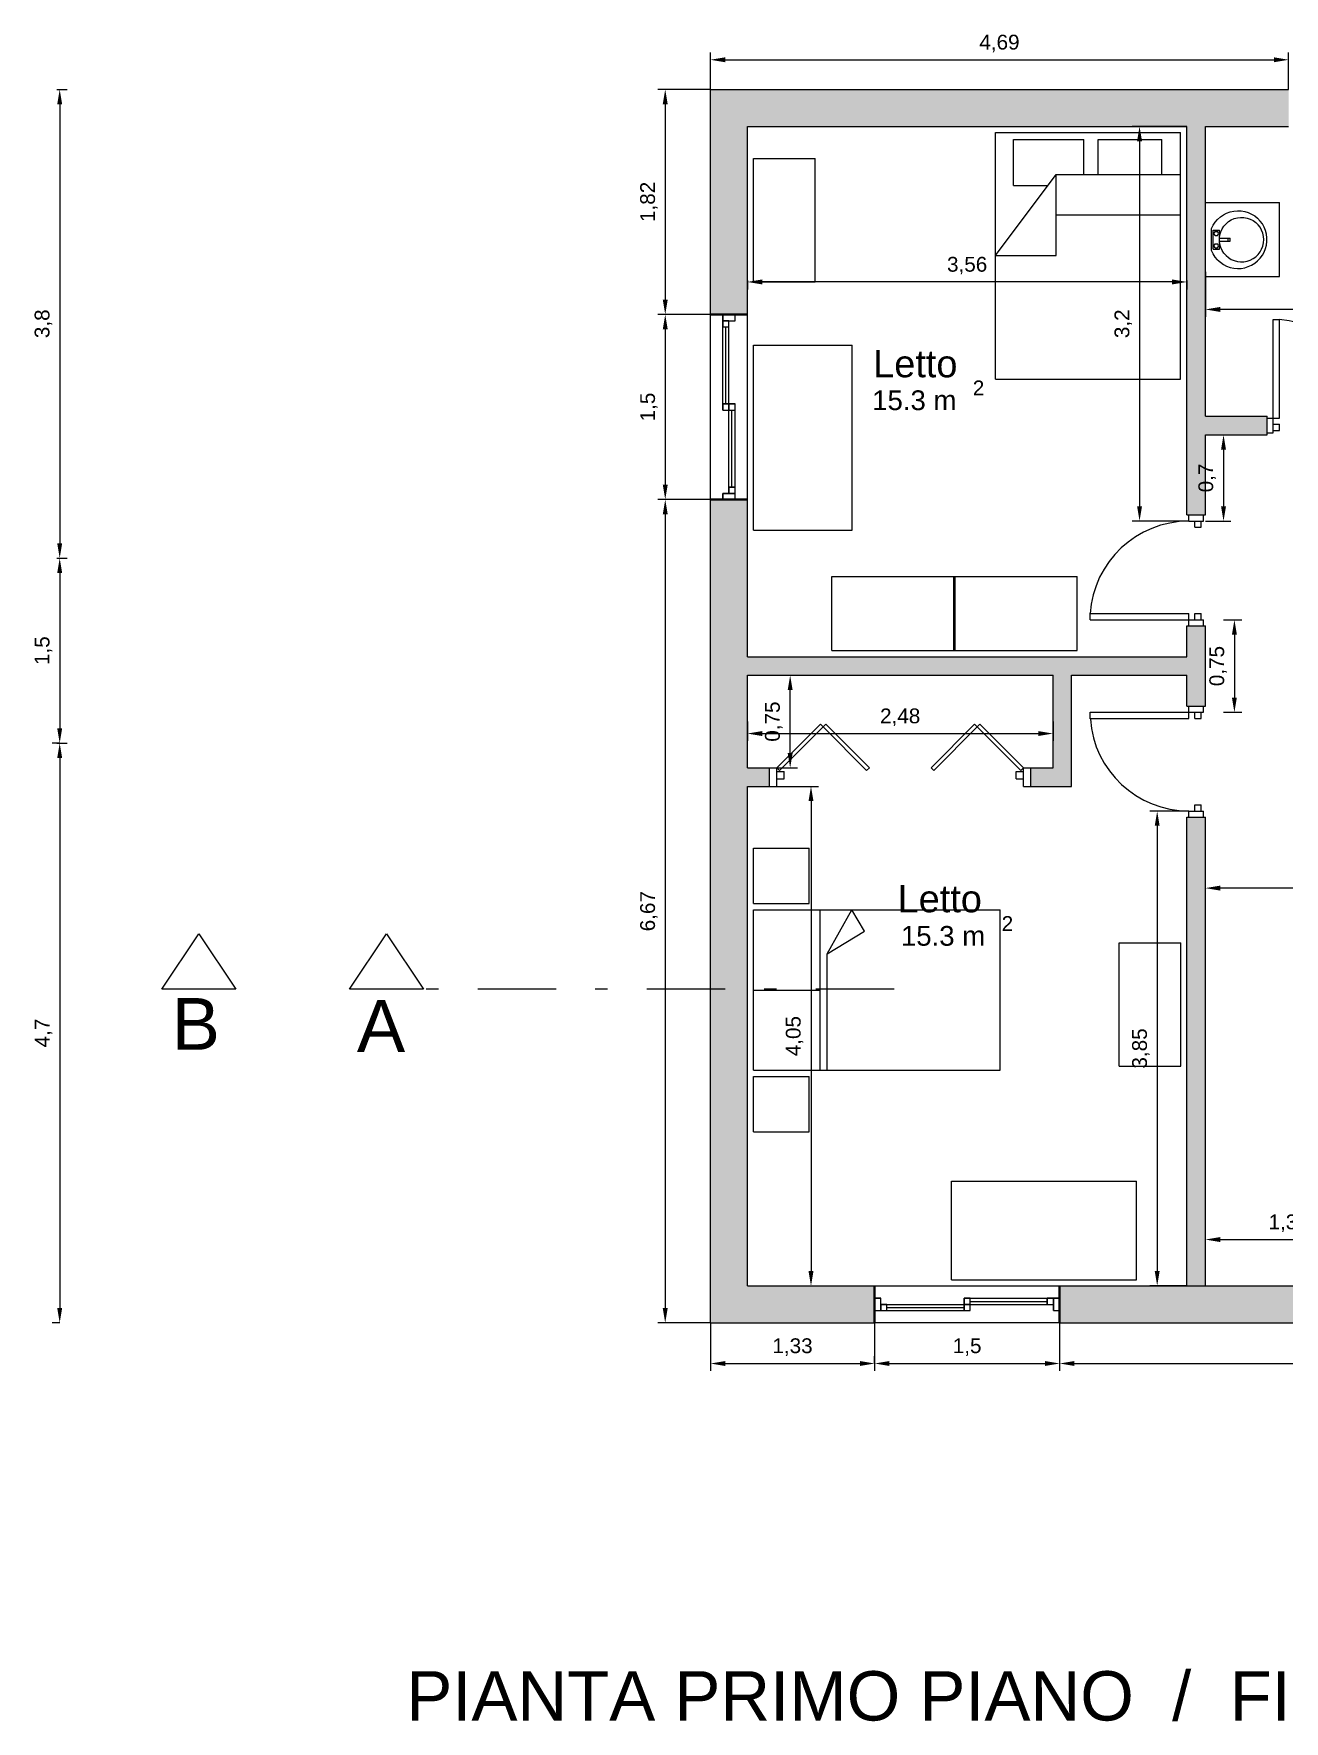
# Model space of a CAD drawing. Header units: millimetres. Extents: x 2491 to 2548.8, y 1338.3 to 1412.1.
# Drawn here: x 2527.39 to 2537.53, y 1388.54 to 1402.22 of the extents above; entities that cross this region are included whole.
import ezdxf

# ---------------------------------------------------------------- set-up
doc = ezdxf.new("R2010")
doc.units = ezdxf.units.MM
doc.header["$PDMODE"] = 35
doc.linetypes.add('TRATTOPUNTO', pattern=[25.4, 12.7, -6.35, 0, -6.35])
for name, color, linetype, lineweight in [('ARREDI attrezzature - furniture', 175, 'Continuous', 9), ('MURATURA sezioni - section wall', 7, 'Continuous', 40), ('MURATURE tratteggi - wall hatch', 252, 'Continuous', 18), ('PORTE finestre - doors windows', 252, 'Continuous', 5), ('PROIEZIONI - projections', 145, 'Continuous', 13), ('PROIEZIONI finissime - fine lines', 251, 'Continuous', 9), ('SEZIONI medie - small section', 2, 'Continuous', 25)]:
    doc.layers.add(name, color=color, linetype=linetype, lineweight=lineweight)
for name, color, linetype in [('ARREDI_BAGNO 2', 175, 'Continuous'), ('LINEA SEZIONE', 2, 'Continuous'), ('QUOTE - dimension', 251, 'Continuous'), ('SCRITTE - txt', 252, 'Continuous'), ('TESTO superfici - surface txt', 2, 'Continuous'), ('TXT AMBIENTI', 252, 'Continuous'), ('VETRATE sezioni - windows sections', 171, 'Continuous')]:
    doc.layers.add(name, color=color, linetype=linetype)
doc.styles.get("Standard").update_dxf_attribs({"font": 'arial.ttf'})
doc.dimstyles.new('ISO-25', dxfattribs={"dimtxt": 0.12, "dimasz": 0.12, "dimexe": 0.06, "dimexo": 0, "dimgap": 0.06, "dimtad": 1, "dimtxsty": 'Standard', "dimcen": 0.12, "dimadec": 0, "dimazin": 0, "dimtfac": 1, "dimtmove": 0, "dimatfit": 3, "dimfxl": 0, "dimarcsym": 0})

# ---------------------------------------------------------------- blocks, each defined once
blk = doc.blocks.new('*D55')
at = {"layer": 'DefPoints', "color": 0}
for p in [(2536.744, 1401.472), (2536.36, 1398.272), (2536.76, 1398.272)]:
    blk.add_point(p, dxfattribs=at)
at = {"layer": 'QUOTE - dimension', "color": 0, "lineweight": -2}
for p, q in [((2536.744, 1401.472), (2536.3, 1401.472)), ((2536.36, 1401.352), (2536.36, 1398.392)), ((2536.76, 1398.272), (2536.3, 1398.272))]:
    blk.add_line(p, q, dxfattribs=at)
at = {"layer": 'QUOTE - dimension', "color": 0}
for points in [[(2536.34, 1401.352), (2536.38, 1401.352), (2536.36, 1401.472)], [(2536.34, 1398.392), (2536.38, 1398.392), (2536.36, 1398.272)]]:
    blk.add_solid(points, dxfattribs=at)
at = {"layer": 'QUOTE - dimension', "color": 0, "insert": (2536.228, 1399.872), "char_height": 0.12, "attachment_point": 5, "rotation": 90}
blk.add_mtext('3,2', dxfattribs=at)
blk = doc.blocks.new('*D56')
at = {"layer": 'DefPoints', "color": 0}
for p in [(2533.18, 1400.222), (2533.18, 1400.211), (2536.744, 1400.222)]:
    blk.add_point(p, dxfattribs=at)
at = {"layer": 'QUOTE - dimension', "color": 0, "lineweight": -2}
for p, q in [((2533.18, 1400.222), (2533.18, 1400.151)), ((2536.624, 1400.211), (2533.3, 1400.211)), ((2536.744, 1400.222), (2536.744, 1400.151))]:
    blk.add_line(p, q, dxfattribs=at)
at = {"layer": 'QUOTE - dimension', "color": 0}
for points in [[(2533.3, 1400.231), (2533.3, 1400.191), (2533.18, 1400.211)], [(2536.624, 1400.231), (2536.624, 1400.191), (2536.744, 1400.211)]]:
    blk.add_solid(points, dxfattribs=at)
at = {"layer": 'QUOTE - dimension', "color": 0, "insert": (2534.962, 1400.343), "char_height": 0.12, "attachment_point": 5}
blk.add_mtext('3,56', dxfattribs=at)
blk = doc.blocks.new('*D57')
at = {"layer": 'DefPoints', "color": 0}
for p in [(2533.18, 1397.022), (2533.527, 1397.022), (2533.18, 1396.272)]:
    blk.add_point(p, dxfattribs=at)
at = {"layer": 'QUOTE - dimension', "color": 0, "lineweight": -2}
for p, q in [((2533.18, 1397.022), (2533.587, 1397.022)), ((2533.527, 1396.392), (2533.527, 1396.902)), ((2533.18, 1396.272), (2533.587, 1396.272))]:
    blk.add_line(p, q, dxfattribs=at)
at = {"layer": 'QUOTE - dimension', "color": 0}
for points in [[(2533.507, 1396.902), (2533.547, 1396.902), (2533.527, 1397.022)], [(2533.507, 1396.392), (2533.547, 1396.392), (2533.527, 1396.272)]]:
    blk.add_solid(points, dxfattribs=at)
at = {"layer": 'QUOTE - dimension', "color": 0, "insert": (2533.394, 1396.647), "char_height": 0.12, "attachment_point": 5, "rotation": 90}
blk.add_mtext('0,75', dxfattribs=at)
blk = doc.blocks.new('*D58')
at = {"layer": 'DefPoints', "color": 0}
for p in [(2533.18, 1396.647), (2535.659, 1396.647), (2535.659, 1396.55)]:
    blk.add_point(p, dxfattribs=at)
at = {"layer": 'QUOTE - dimension', "color": 0, "lineweight": -2}
for p, q in [((2533.18, 1396.647), (2533.18, 1396.49)), ((2535.659, 1396.647), (2535.659, 1396.49)), ((2533.3, 1396.55), (2535.539, 1396.55))]:
    blk.add_line(p, q, dxfattribs=at)
at = {"layer": 'QUOTE - dimension', "color": 0}
for points in [[(2533.3, 1396.57), (2533.3, 1396.53), (2533.18, 1396.55)], [(2535.539, 1396.57), (2535.539, 1396.53), (2535.659, 1396.55)]]:
    blk.add_solid(points, dxfattribs=at)
at = {"layer": 'QUOTE - dimension', "color": 0, "insert": (2534.419, 1396.682), "char_height": 0.12, "attachment_point": 5}
blk.add_mtext('2,48', dxfattribs=at)
blk = doc.blocks.new('*D59')
at = {"layer": 'DefPoints', "color": 0}
for p in [(2533.18, 1396.122), (2533.18, 1392.072), (2533.696, 1392.072)]:
    blk.add_point(p, dxfattribs=at)
at = {"layer": 'QUOTE - dimension', "color": 0, "lineweight": -2}
for p, q in [((2533.18, 1396.122), (2533.756, 1396.122)), ((2533.696, 1396.002), (2533.696, 1392.192)), ((2533.18, 1392.072), (2533.756, 1392.072))]:
    blk.add_line(p, q, dxfattribs=at)
at = {"layer": 'QUOTE - dimension', "color": 0}
for points in [[(2533.676, 1396.002), (2533.716, 1396.002), (2533.696, 1396.122)], [(2533.676, 1392.192), (2533.716, 1392.192), (2533.696, 1392.072)]]:
    blk.add_solid(points, dxfattribs=at)
at = {"layer": 'QUOTE - dimension', "color": 0, "insert": (2533.563, 1394.097), "char_height": 0.12, "attachment_point": 5, "rotation": 90}
blk.add_mtext('4,05', dxfattribs=at)
blk = doc.blocks.new('*D60')
at = {"layer": 'DefPoints', "color": 0}
for p in [(2536.759, 1395.922), (2536.503, 1392.072), (2536.744, 1392.072)]:
    blk.add_point(p, dxfattribs=at)
at = {"layer": 'QUOTE - dimension', "color": 0, "lineweight": -2}
for p, q in [((2536.759, 1395.922), (2536.443, 1395.922)), ((2536.503, 1395.802), (2536.503, 1392.192)), ((2536.744, 1392.072), (2536.443, 1392.072))]:
    blk.add_line(p, q, dxfattribs=at)
at = {"layer": 'QUOTE - dimension', "color": 0}
for points in [[(2536.483, 1395.802), (2536.523, 1395.802), (2536.503, 1395.922)], [(2536.483, 1392.192), (2536.523, 1392.192), (2536.503, 1392.072)]]:
    blk.add_solid(points, dxfattribs=at)
at = {"layer": 'QUOTE - dimension', "color": 0, "insert": (2536.371, 1393.997), "char_height": 0.12, "attachment_point": 5, "rotation": 90}
blk.add_mtext('3,85', dxfattribs=at)
blk = doc.blocks.new('*D61')
at = {"layer": 'DefPoints', "color": 0}
for p in [(2538.244, 1392.448), (2536.894, 1392.072), (2538.244, 1392.072)]:
    blk.add_point(p, dxfattribs=at)
at = {"layer": 'QUOTE - dimension', "color": 0, "lineweight": -2}
for p, q in [((2536.894, 1392.072), (2536.894, 1392.508)), ((2538.244, 1392.072), (2538.244, 1392.508)), ((2537.014, 1392.448), (2538.124, 1392.448))]:
    blk.add_line(p, q, dxfattribs=at)
at = {"layer": 'QUOTE - dimension', "color": 0}
for points in [[(2537.014, 1392.468), (2537.014, 1392.428), (2536.894, 1392.448)], [(2538.124, 1392.468), (2538.124, 1392.428), (2538.244, 1392.448)]]:
    blk.add_solid(points, dxfattribs=at)
at = {"layer": 'QUOTE - dimension', "color": 0, "insert": (2537.569, 1392.58), "char_height": 0.12, "attachment_point": 5}
blk.add_mtext('1,35', dxfattribs=at)
blk = doc.blocks.new('*D62')
at = {"layer": 'DefPoints', "color": 0}
for p in [(2536.894, 1398.972), (2536.894, 1398.272), (2537.041, 1398.272)]:
    blk.add_point(p, dxfattribs=at)
at = {"layer": 'QUOTE - dimension', "color": 0, "lineweight": -2}
for p, q in [((2536.894, 1398.972), (2537.101, 1398.972)), ((2537.041, 1398.852), (2537.041, 1398.392)), ((2536.894, 1398.272), (2537.101, 1398.272))]:
    blk.add_line(p, q, dxfattribs=at)
at = {"layer": 'QUOTE - dimension', "color": 0}
for points in [[(2537.021, 1398.852), (2537.061, 1398.852), (2537.041, 1398.972)], [(2537.021, 1398.392), (2537.061, 1398.392), (2537.041, 1398.272)]]:
    blk.add_solid(points, dxfattribs=at)
at = {"layer": 'QUOTE - dimension', "color": 0, "insert": (2536.908, 1398.622), "char_height": 0.12, "attachment_point": 5, "rotation": 90}
blk.add_mtext('0,7', dxfattribs=at)
blk = doc.blocks.new('*D63')
at = {"layer": 'DefPoints', "color": 0}
for p in [(2537.041, 1397.472), (2537.041, 1396.722), (2537.129, 1396.722)]:
    blk.add_point(p, dxfattribs=at)
at = {"layer": 'QUOTE - dimension', "color": 0, "lineweight": -2}
for p, q in [((2537.041, 1397.472), (2537.189, 1397.472)), ((2537.129, 1397.352), (2537.129, 1396.842)), ((2537.041, 1396.722), (2537.189, 1396.722))]:
    blk.add_line(p, q, dxfattribs=at)
at = {"layer": 'QUOTE - dimension', "color": 0}
for points in [[(2537.109, 1397.352), (2537.149, 1397.352), (2537.129, 1397.472)], [(2537.109, 1396.842), (2537.149, 1396.842), (2537.129, 1396.722)]]:
    blk.add_solid(points, dxfattribs=at)
at = {"layer": 'QUOTE - dimension', "color": 0, "insert": (2536.997, 1397.097), "char_height": 0.12, "attachment_point": 5, "rotation": 90}
blk.add_mtext('0,75', dxfattribs=at)
blk = doc.blocks.new('*D64')
at = {"layer": 'DefPoints', "color": 0}
for p in [(2537.569, 1402.012), (2532.88, 1401.772), (2537.569, 1401.772)]:
    blk.add_point(p, dxfattribs=at)
at = {"layer": 'QUOTE - dimension', "color": 0, "lineweight": -2}
for p, q in [((2532.88, 1401.772), (2532.88, 1402.072)), ((2537.569, 1401.772), (2537.569, 1402.072)), ((2533, 1402.012), (2537.449, 1402.012))]:
    blk.add_line(p, q, dxfattribs=at)
at = {"layer": 'QUOTE - dimension', "color": 0}
for points in [[(2533, 1402.032), (2533, 1401.992), (2532.88, 1402.012)], [(2537.449, 1402.032), (2537.449, 1401.992), (2537.569, 1402.012)]]:
    blk.add_solid(points, dxfattribs=at)
at = {"layer": 'QUOTE - dimension', "color": 0, "insert": (2535.224, 1402.144), "char_height": 0.12, "attachment_point": 5}
blk.add_mtext('4,69', dxfattribs=at)
blk = doc.blocks.new('*D67')
at = {"layer": 'DefPoints', "color": 0}
for p in [(2532.88, 1401.772), (2532.514, 1399.947), (2532.88, 1399.947)]:
    blk.add_point(p, dxfattribs=at)
at = {"layer": 'QUOTE - dimension', "color": 0, "lineweight": -2}
for p, q in [((2532.88, 1401.772), (2532.454, 1401.772)), ((2532.514, 1401.652), (2532.514, 1400.067)), ((2532.88, 1399.947), (2532.454, 1399.947))]:
    blk.add_line(p, q, dxfattribs=at)
at = {"layer": 'QUOTE - dimension', "color": 0}
for points in [[(2532.494, 1401.652), (2532.534, 1401.652), (2532.514, 1401.772)], [(2532.494, 1400.067), (2532.534, 1400.067), (2532.514, 1399.947)]]:
    blk.add_solid(points, dxfattribs=at)
at = {"layer": 'QUOTE - dimension', "color": 0, "insert": (2532.382, 1400.86), "char_height": 0.12, "attachment_point": 5, "rotation": 90}
blk.add_mtext('1,82', dxfattribs=at)
blk = doc.blocks.new('*D68')
at = {"layer": 'DefPoints', "color": 0}
for p in [(2532.88, 1399.947), (2532.514, 1398.447), (2532.88, 1398.447)]:
    blk.add_point(p, dxfattribs=at)
at = {"layer": 'QUOTE - dimension', "color": 0, "lineweight": -2}
for p, q in [((2532.88, 1399.947), (2532.454, 1399.947)), ((2532.514, 1399.827), (2532.514, 1398.567)), ((2532.88, 1398.447), (2532.454, 1398.447))]:
    blk.add_line(p, q, dxfattribs=at)
at = {"layer": 'QUOTE - dimension', "color": 0}
for points in [[(2532.494, 1399.827), (2532.534, 1399.827), (2532.514, 1399.947)], [(2532.494, 1398.567), (2532.534, 1398.567), (2532.514, 1398.447)]]:
    blk.add_solid(points, dxfattribs=at)
at = {"layer": 'QUOTE - dimension', "color": 0, "insert": (2532.382, 1399.197), "char_height": 0.12, "attachment_point": 5, "rotation": 90}
blk.add_mtext('1,5', dxfattribs=at)
blk = doc.blocks.new('*D69')
at = {"layer": 'DefPoints', "color": 0}
for p in [(2532.88, 1398.447), (2532.514, 1391.772), (2532.88, 1391.772)]:
    blk.add_point(p, dxfattribs=at)
at = {"layer": 'QUOTE - dimension', "color": 0, "lineweight": -2}
for p, q in [((2532.88, 1398.447), (2532.454, 1398.447)), ((2532.514, 1398.327), (2532.514, 1391.892)), ((2532.88, 1391.772), (2532.454, 1391.772))]:
    blk.add_line(p, q, dxfattribs=at)
at = {"layer": 'QUOTE - dimension', "color": 0}
for points in [[(2532.494, 1398.327), (2532.534, 1398.327), (2532.514, 1398.447)], [(2532.494, 1391.892), (2532.534, 1391.892), (2532.514, 1391.772)]]:
    blk.add_solid(points, dxfattribs=at)
at = {"layer": 'QUOTE - dimension', "color": 0, "insert": (2532.382, 1395.11), "char_height": 0.12, "attachment_point": 5, "rotation": 90}
blk.add_mtext('6,67', dxfattribs=at)
blk = doc.blocks.new('*D70')
at = {"layer": 'DefPoints', "color": 0}
for p in [(2532.88, 1391.772), (2534.212, 1391.772), (2534.212, 1391.443)]:
    blk.add_point(p, dxfattribs=at)
at = {"layer": 'QUOTE - dimension', "color": 0, "lineweight": -2}
for p, q in [((2532.88, 1391.772), (2532.88, 1391.383)), ((2534.212, 1391.772), (2534.212, 1391.383)), ((2533, 1391.443), (2534.092, 1391.443))]:
    blk.add_line(p, q, dxfattribs=at)
at = {"layer": 'QUOTE - dimension', "color": 0}
for points in [[(2533, 1391.463), (2533, 1391.423), (2532.88, 1391.443)], [(2534.092, 1391.463), (2534.092, 1391.423), (2534.212, 1391.443)]]:
    blk.add_solid(points, dxfattribs=at)
at = {"layer": 'QUOTE - dimension', "color": 0, "insert": (2533.546, 1391.576), "char_height": 0.12, "attachment_point": 5}
blk.add_mtext('1,33', dxfattribs=at)
blk = doc.blocks.new('*D71')
at = {"layer": 'DefPoints', "color": 0}
for p in [(2534.212, 1391.443), (2535.712, 1391.443), (2535.712, 1391.443)]:
    blk.add_point(p, dxfattribs=at)
at = {"layer": 'QUOTE - dimension', "color": 0, "lineweight": -2}
for p, q in [((2534.212, 1391.443), (2534.212, 1391.503)), ((2534.332, 1391.443), (2535.592, 1391.443)), ((2535.712, 1391.443), (2535.712, 1391.383))]:
    blk.add_line(p, q, dxfattribs=at)
at = {"layer": 'QUOTE - dimension', "color": 0}
for points in [[(2534.332, 1391.463), (2534.332, 1391.423), (2534.212, 1391.443)], [(2535.592, 1391.463), (2535.592, 1391.423), (2535.712, 1391.443)]]:
    blk.add_solid(points, dxfattribs=at)
at = {"layer": 'QUOTE - dimension', "color": 0, "insert": (2534.962, 1391.576), "char_height": 0.12, "attachment_point": 5}
blk.add_mtext('1,5', dxfattribs=at)
blk = doc.blocks.new('*D72')
at = {"layer": 'DefPoints', "color": 0}
for p in [(2535.712, 1391.772), (2540.666, 1391.772), (2540.666, 1391.443)]:
    blk.add_point(p, dxfattribs=at)
at = {"layer": 'QUOTE - dimension', "color": 0, "lineweight": -2}
for p, q in [((2535.712, 1391.772), (2535.712, 1391.383)), ((2540.666, 1391.772), (2540.666, 1391.383)), ((2535.832, 1391.443), (2540.546, 1391.443))]:
    blk.add_line(p, q, dxfattribs=at)
at = {"layer": 'QUOTE - dimension', "color": 0}
for points in [[(2535.832, 1391.463), (2535.832, 1391.423), (2535.712, 1391.443)], [(2540.546, 1391.463), (2540.546, 1391.423), (2540.666, 1391.443)]]:
    blk.add_solid(points, dxfattribs=at)
at = {"layer": 'QUOTE - dimension', "color": 0, "insert": (2538.189, 1391.576), "char_height": 0.12, "attachment_point": 5}
blk.add_mtext('4,95', dxfattribs=at)
blk = doc.blocks.new('*D74')
at = {"layer": 'DefPoints', "color": 0}
for p in [(2536.894, 1400.293), (2539.743, 1400.293), (2536.894, 1399.988)]:
    blk.add_point(p, dxfattribs=at)
at = {"layer": 'QUOTE - dimension', "color": 0, "lineweight": -2}
for p, q in [((2536.894, 1400.293), (2536.894, 1399.928)), ((2539.743, 1400.293), (2539.743, 1399.928)), ((2539.623, 1399.988), (2537.014, 1399.988))]:
    blk.add_line(p, q, dxfattribs=at)
at = {"layer": 'QUOTE - dimension', "color": 0}
for points in [[(2537.014, 1400.008), (2537.014, 1399.968), (2536.894, 1399.988)], [(2539.623, 1400.008), (2539.623, 1399.968), (2539.743, 1399.988)]]:
    blk.add_solid(points, dxfattribs=at)
at = {"layer": 'QUOTE - dimension', "color": 0, "insert": (2538.318, 1400.12), "char_height": 0.12, "attachment_point": 5}
blk.add_mtext('2,85', dxfattribs=at)
blk = doc.blocks.new('*D90')
at = {"layer": 'DefPoints', "color": 0}
for p in [(2527.582, 1401.772), (2527.582, 1397.972), (2527.604, 1397.972)]:
    blk.add_point(p, dxfattribs=at)
at = {"layer": 'QUOTE - dimension', "color": 0, "lineweight": -2}
for p, q in [((2527.582, 1401.772), (2527.664, 1401.772)), ((2527.604, 1401.652), (2527.604, 1398.092)), ((2527.582, 1397.972), (2527.664, 1397.972))]:
    blk.add_line(p, q, dxfattribs=at)
at = {"layer": 'QUOTE - dimension', "color": 0}
for points in [[(2527.584, 1401.652), (2527.624, 1401.652), (2527.604, 1401.772)], [(2527.584, 1398.092), (2527.624, 1398.092), (2527.604, 1397.972)]]:
    blk.add_solid(points, dxfattribs=at)
at = {"layer": 'QUOTE - dimension', "color": 0, "insert": (2527.472, 1399.872), "char_height": 0.12, "attachment_point": 5, "rotation": 90}
blk.add_mtext('3,8', dxfattribs=at)
blk = doc.blocks.new('*D91')
at = {"layer": 'DefPoints', "color": 0}
for p in [(2527.582, 1397.972), (2527.582, 1396.472), (2527.604, 1396.472)]:
    blk.add_point(p, dxfattribs=at)
at = {"layer": 'QUOTE - dimension', "color": 0, "lineweight": -2}
for p, q in [((2527.582, 1397.972), (2527.664, 1397.972)), ((2527.604, 1397.852), (2527.604, 1396.592)), ((2527.582, 1396.472), (2527.664, 1396.472))]:
    blk.add_line(p, q, dxfattribs=at)
at = {"layer": 'QUOTE - dimension', "color": 0}
for points in [[(2527.584, 1397.852), (2527.624, 1397.852), (2527.604, 1397.972)], [(2527.584, 1396.592), (2527.624, 1396.592), (2527.604, 1396.472)]]:
    blk.add_solid(points, dxfattribs=at)
at = {"layer": 'QUOTE - dimension', "color": 0, "insert": (2527.472, 1397.222), "char_height": 0.12, "attachment_point": 5, "rotation": 90}
blk.add_mtext('1,5', dxfattribs=at)
blk = doc.blocks.new('*D92')
at = {"layer": 'DefPoints', "color": 0}
for p in [(2527.604, 1396.472), (2527.604, 1391.772), (2527.604, 1391.772)]:
    blk.add_point(p, dxfattribs=at)
at = {"layer": 'QUOTE - dimension', "color": 0, "lineweight": -2}
for p, q in [((2527.604, 1396.472), (2527.544, 1396.472)), ((2527.604, 1396.352), (2527.604, 1391.892)), ((2527.604, 1391.772), (2527.544, 1391.772))]:
    blk.add_line(p, q, dxfattribs=at)
at = {"layer": 'QUOTE - dimension', "color": 0}
for points in [[(2527.584, 1396.352), (2527.624, 1396.352), (2527.604, 1396.472)], [(2527.584, 1391.892), (2527.624, 1391.892), (2527.604, 1391.772)]]:
    blk.add_solid(points, dxfattribs=at)
at = {"layer": 'QUOTE - dimension', "color": 0, "insert": (2527.473, 1394.122), "char_height": 0.12, "attachment_point": 5, "rotation": 90}
blk.add_mtext('4,7', dxfattribs=at)
blk = doc.blocks.new('*D102')
at = {"layer": 'DefPoints', "color": 0}
for p in [(2536.894, 1395.297), (2536.894, 1395.297), (2541.865, 1395.297)]:
    blk.add_point(p, dxfattribs=at)
at = {"layer": 'QUOTE - dimension', "color": 0, "lineweight": -2}
for p, q in [((2536.894, 1395.297), (2536.894, 1395.357)), ((2541.745, 1395.297), (2537.014, 1395.297)), ((2541.865, 1395.297), (2541.865, 1395.357))]:
    blk.add_line(p, q, dxfattribs=at)
at = {"layer": 'QUOTE - dimension', "color": 0}
for points in [[(2537.014, 1395.317), (2537.014, 1395.277), (2536.894, 1395.297)], [(2541.745, 1395.317), (2541.745, 1395.277), (2541.865, 1395.297)]]:
    blk.add_solid(points, dxfattribs=at)
at = {"layer": 'QUOTE - dimension', "color": 0, "insert": (2539.38, 1395.429), "char_height": 0.12, "attachment_point": 5}
blk.add_mtext('4,97', dxfattribs=at)

msp = doc.modelspace()

# ---------------------------------------------------------------- hatches: boundary and pattern name
at = {"layer": 'MURATURE tratteggi - wall hatch'}
h = msp.add_hatch(color=256, dxfattribs=at)
h.dxf.hatch_style = 1
h.paths.add_polyline_path([(2545.879, 1401.772), (2541.715, 1401.772), (2541.715, 1401.472), (2541.865, 1401.472), (2541.865, 1400.172), (2542.015, 1400.172), (2542.015, 1401.472), (2545.579, 1401.472), (2545.579, 1400.772), (2545.879, 1400.772)])
h.paths.add_polyline_path([(2540.916, 1401.772), (2538.569, 1401.772), (2538.569, 1401.472), (2539.742, 1401.472), (2539.743, 1399.122), (2538.294, 1399.122), (2538.294, 1398.972), (2539.744, 1398.972), (2541.865, 1398.972), (2541.865, 1398.572), (2542.015, 1398.572), (2542.015, 1398.972), (2542.015, 1399.272), (2541.865, 1399.272), (2541.865, 1399.122), (2539.893, 1399.122), (2539.892, 1401.472), (2540.916, 1401.472)])
h.paths.add_polyline_path([(2537.569, 1401.772), (2532.88, 1401.772), (2532.88, 1399.947), (2533.18, 1399.947), (2533.18, 1401.472), (2536.744, 1401.472), (2536.744, 1398.972), (2536.744, 1398.322), (2536.894, 1398.322), (2536.894, 1398.972), (2537.394, 1398.972), (2537.394, 1399.122), (2536.894, 1399.122), (2536.894, 1401.472), (2537.569, 1401.472)])
h.paths.add_polyline_path([(2533.359, 1396.272), (2533.18, 1396.272), (2533.18, 1397.022), (2535.659, 1397.022), (2535.659, 1396.272), (2535.479, 1396.272), (2535.479, 1396.122), (2535.809, 1396.122), (2535.809, 1397.022), (2536.744, 1397.022), (2536.744, 1396.772), (2536.894, 1396.772), (2536.894, 1397.172), (2536.894, 1397.422), (2536.744, 1397.422), (2536.744, 1397.172), (2533.18, 1397.172), (2533.18, 1398.447), (2532.88, 1398.447), (2532.88, 1391.772), (2534.212, 1391.772), (2534.212, 1392.072), (2533.18, 1392.072), (2533.18, 1396.122), (2533.359, 1396.122)])
h.paths.add_polyline_path([(2536.894, 1395.872), (2536.744, 1395.872), (2536.744, 1392.072), (2536.894, 1392.072)], flags=17)
h.paths.add_polyline_path([(2545.879, 1398.972), (2545.579, 1398.972), (2545.579, 1397.472), (2542.015, 1397.472), (2542.015, 1397.672), (2541.865, 1397.672), (2541.865, 1397.472), (2541.865, 1396.372), (2542.015, 1396.372), (2542.015, 1397.322), (2545.579, 1397.322), (2545.579, 1396.922), (2545.879, 1396.922)])
h.paths.add_polyline_path([(2541.665, 1393.622), (2545.879, 1393.622), (2545.879, 1395.672), (2545.579, 1395.672), (2545.579, 1395.272), (2542.015, 1395.272), (2542.015, 1395.472), (2541.865, 1395.472), (2541.865, 1395.122), (2545.579, 1395.122), (2545.579, 1393.772), (2541.665, 1393.772)])
h.paths.add_polyline_path([(2540.666, 1391.772), (2540.666, 1393.622), (2540.765, 1393.622), (2540.765, 1393.772), (2540.516, 1393.772), (2540.516, 1392.072), (2535.712, 1392.072), (2535.712, 1391.772)])

# ---------------------------------------------------------------- linework, layer by layer
at = {"layer": 'ARREDI attrezzature - furniture', "linetype": 'Continuous', "lineweight": -3}
for p, q in [((2535.191, 1401.422), (2536.691, 1401.422)), ((2535.191, 1399.422), (2535.191, 1401.422)), ((2536.691, 1399.422), (2536.691, 1401.422)), ((2535.338, 1401.367), (2535.908, 1401.367)), ((2535.338, 1400.992), (2535.338, 1401.367)), ((2535.908, 1401.083), (2535.908, 1401.367)), ((2536.024, 1401.367), (2536.541, 1401.367)), ((2536.024, 1401.083), (2536.024, 1401.367)), ((2536.541, 1401.083), (2536.541, 1401.367)), ((2533.23, 1401.211), (2533.73, 1401.211)), ((2533.23, 1400.211), (2533.23, 1401.211)), ((2533.73, 1400.211), (2533.73, 1401.211)), ((2535.191, 1400.425), (2535.684, 1401.083)), ((2535.338, 1400.992), (2535.615, 1400.992)), ((2535.684, 1401.083), (2536.691, 1401.083)), ((2535.684, 1400.425), (2535.684, 1401.083)), ((2535.684, 1400.754), (2536.691, 1400.754)), ((2535.191, 1400.425), (2535.684, 1400.425)), ((2533.23, 1400.211), (2533.73, 1400.211)), ((2533.23, 1399.699), (2534.03, 1399.699)), ((2533.23, 1398.199), (2533.23, 1399.699)), ((2534.03, 1398.199), (2534.03, 1399.699)), ((2535.191, 1399.422), (2536.691, 1399.422)), ((2533.23, 1398.199), (2534.03, 1398.199)), ((2533.865, 1397.822), (2534.865, 1397.822)), ((2533.865, 1397.222), (2533.865, 1397.822)), ((2534.854, 1397.822), (2535.854, 1397.822)), ((2534.854, 1397.222), (2534.854, 1397.822)), ((2534.865, 1397.222), (2534.865, 1397.822)), ((2535.854, 1397.222), (2535.854, 1397.822)), ((2533.865, 1397.222), (2534.865, 1397.222)), ((2534.854, 1397.222), (2535.854, 1397.222)), ((2533.231, 1395.621), (2533.681, 1395.621)), ((2533.231, 1395.171), (2533.231, 1395.621)), ((2533.681, 1395.171), (2533.681, 1395.621)), ((2533.231, 1395.171), (2533.681, 1395.171)), ((2533.231, 1395.121), (2535.231, 1395.121)), ((2533.231, 1393.821), (2533.231, 1395.121)), ((2533.771, 1393.821), (2533.771, 1395.121)), ((2533.826, 1394.763), (2534.027, 1395.121)), ((2534.131, 1394.948), (2534.027, 1395.121)), ((2535.231, 1393.821), (2535.231, 1395.121)), ((2533.826, 1394.763), (2534.131, 1394.948)), ((2536.194, 1394.853), (2536.694, 1394.853)), ((2536.194, 1393.853), (2536.194, 1394.853)), ((2536.694, 1393.853), (2536.694, 1394.853)), ((2533.826, 1393.821), (2533.826, 1394.763)), ((2533.231, 1394.471), (2533.771, 1394.471)), ((2533.231, 1393.821), (2535.231, 1393.821)), ((2533.231, 1393.771), (2533.681, 1393.771)), ((2533.231, 1393.321), (2533.231, 1393.771)), ((2533.681, 1393.321), (2533.681, 1393.771)), ((2536.194, 1393.853), (2536.694, 1393.853)), ((2533.231, 1393.321), (2533.681, 1393.321)), ((2534.835, 1392.921), (2536.335, 1392.921)), ((2534.835, 1392.121), (2534.835, 1392.921)), ((2536.335, 1392.121), (2536.335, 1392.921)), ((2534.835, 1392.121), (2536.335, 1392.121))]:
    msp.add_line(p, q, dxfattribs=at)
at = {"layer": 'ARREDI_BAGNO 2', "linetype": 'Continuous', "lineweight": -3}
for p, q in [((2536.894, 1400.854), (2537.494, 1400.854)), ((2537.494, 1400.254), (2537.494, 1400.854)), ((2536.973, 1400.695), (2536.993, 1400.718)), ((2536.993, 1400.718), (2537.015, 1400.738)), ((2537.015, 1400.738), (2537.04, 1400.755)), ((2537.04, 1400.755), (2537.066, 1400.769)), ((2537.061, 1400.683), (2537.081, 1400.7)), ((2537.066, 1400.769), (2537.094, 1400.779)), ((2537.081, 1400.7), (2537.103, 1400.714)), ((2537.094, 1400.779), (2537.124, 1400.785)), ((2537.103, 1400.714), (2537.128, 1400.724)), ((2537.124, 1400.785), (2537.153, 1400.788)), ((2537.128, 1400.724), (2537.153, 1400.731)), ((2537.153, 1400.788), (2537.183, 1400.787)), ((2537.153, 1400.731), (2537.179, 1400.734)), ((2537.179, 1400.734), (2537.206, 1400.733)), ((2537.183, 1400.787), (2537.213, 1400.782)), ((2537.206, 1400.733), (2537.232, 1400.729)), ((2537.213, 1400.782), (2537.241, 1400.773)), ((2537.232, 1400.729), (2537.257, 1400.72)), ((2537.241, 1400.773), (2537.269, 1400.761)), ((2537.257, 1400.72), (2537.28, 1400.708)), ((2537.269, 1400.761), (2537.294, 1400.746)), ((2537.28, 1400.708), (2537.302, 1400.693)), ((2537.294, 1400.746), (2537.317, 1400.727)), ((2537.338, 1400.705), (2537.317, 1400.727)), ((2537.356, 1400.681), (2537.338, 1400.705)), ((2536.944, 1400.644), (2536.957, 1400.671)), ((2536.944, 1400.465), (2536.944, 1400.644)), ((2536.957, 1400.671), (2536.973, 1400.695)), ((2536.957, 1400.63), (2537.007, 1400.63)), ((2536.957, 1400.478), (2536.957, 1400.63)), ((2536.963, 1400.605), (2536.972, 1400.621)), ((2536.972, 1400.588), (2536.963, 1400.605)), ((2536.972, 1400.621), (2536.991, 1400.621)), ((2536.972, 1400.588), (2536.991, 1400.588)), ((2537.001, 1400.605), (2536.991, 1400.621)), ((2536.991, 1400.588), (2537.001, 1400.605)), ((2537.007, 1400.478), (2537.007, 1400.63)), ((2537.007, 1400.566), (2537.01, 1400.592)), ((2537.007, 1400.566), (2537.095, 1400.566)), ((2537.01, 1400.592), (2537.018, 1400.618)), ((2537.018, 1400.618), (2537.029, 1400.641)), ((2537.029, 1400.641), (2537.043, 1400.664)), ((2537.043, 1400.664), (2537.061, 1400.683)), ((2537.078, 1400.542), (2537.078, 1400.566)), ((2537.095, 1400.542), (2537.095, 1400.566)), ((2537.302, 1400.693), (2537.321, 1400.675)), ((2537.337, 1400.654), (2537.321, 1400.675)), ((2537.35, 1400.631), (2537.337, 1400.654)), ((2537.359, 1400.606), (2537.35, 1400.631)), ((2537.371, 1400.655), (2537.356, 1400.681)), ((2537.365, 1400.58), (2537.359, 1400.606)), ((2537.367, 1400.554), (2537.365, 1400.58)), ((2537.382, 1400.628), (2537.371, 1400.655)), ((2537.389, 1400.599), (2537.382, 1400.628)), ((2537.393, 1400.569), (2537.389, 1400.599)), ((2537.393, 1400.539), (2537.393, 1400.569)), ((2536.957, 1400.438), (2536.944, 1400.465)), ((2536.957, 1400.478), (2537.007, 1400.478)), ((2536.973, 1400.413), (2536.957, 1400.438)), ((2536.963, 1400.503), (2536.972, 1400.52)), ((2536.972, 1400.487), (2536.963, 1400.503)), ((2536.972, 1400.52), (2536.991, 1400.52)), ((2536.972, 1400.487), (2536.991, 1400.487)), ((2537.001, 1400.503), (2536.991, 1400.52)), ((2536.991, 1400.487), (2537.001, 1400.503)), ((2537.01, 1400.516), (2537.007, 1400.542)), ((2537.007, 1400.542), (2537.095, 1400.542)), ((2537.018, 1400.491), (2537.01, 1400.516)), ((2537.029, 1400.467), (2537.018, 1400.491)), ((2537.043, 1400.445), (2537.029, 1400.467)), ((2537.061, 1400.425), (2537.043, 1400.445)), ((2537.302, 1400.415), (2537.321, 1400.434)), ((2537.321, 1400.434), (2537.337, 1400.455)), ((2537.337, 1400.455), (2537.35, 1400.478)), ((2537.338, 1400.403), (2537.356, 1400.427)), ((2537.35, 1400.478), (2537.359, 1400.502)), ((2537.356, 1400.427), (2537.371, 1400.453)), ((2537.359, 1400.502), (2537.365, 1400.528)), ((2537.365, 1400.528), (2537.367, 1400.554)), ((2537.371, 1400.453), (2537.382, 1400.481)), ((2537.382, 1400.481), (2537.389, 1400.51)), ((2537.389, 1400.51), (2537.393, 1400.539)), ((2536.993, 1400.39), (2536.973, 1400.413)), ((2536.993, 1400.39), (2537.015, 1400.37)), ((2537.015, 1400.37), (2537.04, 1400.353)), ((2537.04, 1400.353), (2537.066, 1400.34)), ((2537.061, 1400.425), (2537.081, 1400.408)), ((2537.066, 1400.34), (2537.094, 1400.329)), ((2537.081, 1400.408), (2537.103, 1400.394)), ((2537.094, 1400.329), (2537.124, 1400.323)), ((2537.103, 1400.394), (2537.128, 1400.384)), ((2537.124, 1400.323), (2537.153, 1400.32)), ((2537.128, 1400.384), (2537.153, 1400.377)), ((2537.153, 1400.377), (2537.179, 1400.374)), ((2537.153, 1400.32), (2537.183, 1400.321)), ((2537.179, 1400.374), (2537.206, 1400.375)), ((2537.183, 1400.321), (2537.213, 1400.326)), ((2537.206, 1400.375), (2537.232, 1400.38)), ((2537.213, 1400.326), (2537.241, 1400.335)), ((2537.232, 1400.38), (2537.257, 1400.388)), ((2537.241, 1400.335), (2537.269, 1400.347)), ((2537.257, 1400.388), (2537.28, 1400.4)), ((2537.269, 1400.347), (2537.294, 1400.363)), ((2537.28, 1400.4), (2537.302, 1400.415)), ((2537.294, 1400.363), (2537.317, 1400.381)), ((2537.317, 1400.381), (2537.338, 1400.403)), ((2536.894, 1400.254), (2537.494, 1400.254))]:
    msp.add_line(p, q, dxfattribs=at)
at = {"layer": 'LINEA SEZIONE'}
for p, q in [((2528.433, 1394.477), (2528.733, 1394.927)), ((2528.733, 1394.927), (2529.033, 1394.477)), ((2529.955, 1394.477), (2530.255, 1394.927)), ((2530.255, 1394.927), (2530.555, 1394.477)), ((2529.033, 1394.477), (2528.433, 1394.477)), ((2530.555, 1394.477), (2529.955, 1394.477))]:
    msp.add_line(p, q, dxfattribs=at)
at = {"layer": 'LINEA SEZIONE', "linetype": 'TRATTOPUNTO', "ltscale": 0.05}
msp.add_line((2534.369, 1394.477), (2529.955, 1394.477), dxfattribs=at)
at = {"layer": 'MURATURA sezioni - section wall', "linetype": 'Continuous', "lineweight": -3}
for p, q in [((2532.88, 1399.947), (2532.88, 1401.772)), ((2532.88, 1401.772), (2537.569, 1401.772)), ((2533.18, 1401.472), (2536.744, 1401.472)), ((2533.18, 1399.947), (2533.18, 1401.472)), ((2536.744, 1398.972), (2536.744, 1401.472)), ((2536.894, 1401.472), (2537.569, 1401.472)), ((2536.894, 1399.122), (2536.894, 1401.472)), ((2536.894, 1399.122), (2537.394, 1399.122)), ((2537.394, 1398.972), (2537.394, 1399.122)), ((2536.744, 1398.322), (2536.744, 1398.972)), ((2536.894, 1398.972), (2537.394, 1398.972)), ((2536.894, 1398.322), (2536.894, 1398.972)), ((2532.88, 1391.772), (2532.88, 1398.447)), ((2533.18, 1397.172), (2533.18, 1398.447)), ((2536.744, 1398.322), (2536.894, 1398.322)), ((2536.744, 1397.422), (2536.894, 1397.422)), ((2536.744, 1397.172), (2536.744, 1397.422)), ((2536.894, 1397.172), (2536.894, 1397.422)), ((2533.18, 1397.172), (2536.744, 1397.172)), ((2536.894, 1396.772), (2536.894, 1397.172)), ((2533.18, 1397.022), (2535.659, 1397.022)), ((2533.18, 1396.272), (2533.18, 1397.022)), ((2535.659, 1396.272), (2535.659, 1397.022)), ((2535.809, 1397.022), (2536.744, 1397.022)), ((2535.809, 1396.122), (2535.809, 1397.022)), ((2536.744, 1396.772), (2536.744, 1397.022)), ((2536.744, 1396.772), (2536.894, 1396.772)), ((2533.18, 1396.272), (2533.359, 1396.272)), ((2533.359, 1396.122), (2533.359, 1396.272)), ((2535.479, 1396.272), (2535.659, 1396.272)), ((2535.479, 1396.122), (2535.479, 1396.272)), ((2533.18, 1396.122), (2533.359, 1396.122)), ((2533.18, 1392.072), (2533.18, 1396.122)), ((2535.479, 1396.122), (2535.809, 1396.122)), ((2536.744, 1395.872), (2536.894, 1395.872)), ((2536.744, 1392.072), (2536.744, 1395.872)), ((2536.894, 1392.072), (2536.894, 1395.872)), ((2533.18, 1392.072), (2534.212, 1392.072)), ((2535.712, 1392.072), (2540.516, 1392.072)), ((2532.88, 1391.772), (2534.212, 1391.772)), ((2532.88, 1391.772), (2534.212, 1391.772)), ((2535.712, 1391.772), (2540.666, 1391.772))]:
    msp.add_line(p, q, dxfattribs=at)
at = {"layer": 'MURATURA sezioni - section wall'}
for p, q in [((2532.88, 1399.947), (2533.18, 1399.947)), ((2532.88, 1398.447), (2533.18, 1398.447)), ((2534.212, 1391.772), (2534.212, 1392.072)), ((2535.712, 1391.772), (2535.712, 1392.072))]:
    msp.add_line(p, q, dxfattribs=at)
at = {"layer": 'PORTE finestre - doors windows', "color": 2, "linetype": 'Continuous', "lineweight": -3}
for p, q in [((2537.444, 1399.907), (2537.498, 1399.905)), ((2537.444, 1399.907), (2537.494, 1399.907)), ((2537.444, 1399.107), (2537.444, 1399.907)), ((2537.494, 1399.107), (2537.494, 1399.907)), ((2537.394, 1399.107), (2537.444, 1399.107)), ((2537.444, 1399.107), (2537.494, 1399.107)), ((2537.444, 1398.987), (2537.444, 1399.107)), ((2537.444, 1399.057), (2537.494, 1399.057)), ((2537.494, 1399.007), (2537.494, 1399.057)), ((2537.394, 1398.987), (2537.444, 1398.987)), ((2537.444, 1399.007), (2537.494, 1399.007)), ((2536.759, 1398.272), (2536.759, 1398.322)), ((2536.759, 1398.272), (2536.879, 1398.272)), ((2536.809, 1398.222), (2536.809, 1398.272)), ((2536.859, 1398.222), (2536.859, 1398.272)), ((2536.879, 1398.272), (2536.879, 1398.322)), ((2536.809, 1398.222), (2536.859, 1398.222)), ((2535.959, 1397.472), (2535.96, 1397.527)), ((2535.959, 1397.522), (2536.759, 1397.522)), ((2535.959, 1397.472), (2535.959, 1397.522)), ((2535.959, 1397.472), (2536.759, 1397.472)), ((2536.759, 1397.472), (2536.759, 1397.522)), ((2536.759, 1397.472), (2536.879, 1397.472)), ((2536.759, 1397.422), (2536.759, 1397.472)), ((2536.809, 1397.522), (2536.859, 1397.522)), ((2536.809, 1397.472), (2536.809, 1397.522)), ((2536.859, 1397.472), (2536.859, 1397.522)), ((2536.879, 1397.422), (2536.879, 1397.472)), ((2536.759, 1396.722), (2536.759, 1396.772)), ((2536.879, 1396.722), (2536.879, 1396.772)), ((2533.419, 1396.272), (2533.773, 1396.626)), ((2533.44, 1396.251), (2533.794, 1396.605)), ((2533.773, 1396.626), (2533.794, 1396.605)), ((2533.794, 1396.605), (2533.815, 1396.626)), ((2534.147, 1396.251), (2533.794, 1396.605)), ((2534.169, 1396.272), (2533.815, 1396.626)), ((2534.669, 1396.272), (2535.023, 1396.626)), ((2534.691, 1396.251), (2535.044, 1396.605)), ((2535.023, 1396.626), (2535.044, 1396.605)), ((2535.044, 1396.605), (2535.065, 1396.626)), ((2535.398, 1396.251), (2535.044, 1396.605)), ((2535.419, 1396.272), (2535.065, 1396.626)), ((2535.96, 1396.668), (2535.959, 1396.722)), ((2535.959, 1396.722), (2536.759, 1396.722)), ((2535.959, 1396.672), (2535.959, 1396.722)), ((2535.959, 1396.672), (2536.759, 1396.672)), ((2536.759, 1396.722), (2536.879, 1396.722)), ((2536.759, 1396.672), (2536.759, 1396.722)), ((2536.809, 1396.672), (2536.809, 1396.722)), ((2536.809, 1396.672), (2536.859, 1396.672)), ((2536.859, 1396.672), (2536.859, 1396.722)), ((2533.359, 1396.272), (2533.419, 1396.272)), ((2533.419, 1396.272), (2533.44, 1396.251)), ((2533.419, 1396.122), (2533.419, 1396.272)), ((2533.419, 1396.242), (2533.479, 1396.242)), ((2533.479, 1396.182), (2533.479, 1396.242)), ((2534.147, 1396.251), (2534.169, 1396.272)), ((2534.669, 1396.272), (2534.691, 1396.251)), ((2535.359, 1396.242), (2535.419, 1396.242)), ((2535.359, 1396.182), (2535.359, 1396.242)), ((2535.398, 1396.251), (2535.419, 1396.272)), ((2535.419, 1396.272), (2535.479, 1396.272)), ((2535.419, 1396.122), (2535.419, 1396.272)), ((2533.359, 1396.122), (2533.419, 1396.122)), ((2533.419, 1396.182), (2533.479, 1396.182)), ((2535.359, 1396.182), (2535.419, 1396.182)), ((2535.419, 1396.122), (2535.479, 1396.122)), ((2536.759, 1395.922), (2536.879, 1395.922)), ((2536.759, 1395.872), (2536.759, 1395.922)), ((2536.809, 1395.972), (2536.859, 1395.972)), ((2536.809, 1395.922), (2536.809, 1395.972)), ((2536.859, 1395.922), (2536.859, 1395.972)), ((2536.879, 1395.872), (2536.879, 1395.922))]:
    msp.add_line(p, q, dxfattribs=at)
at = {"layer": 'PORTE finestre - doors windows', "color": 251}
for centre, radius, start, end in [((2537.443, 1399.106), 0.801, 0.0764, 86.3508), ((2536.761, 1397.468), 0.804, 90.1669, 176.1378), ((2536.76, 1396.723), 0.801, 183.9993, 269.9138)]:
    msp.add_arc(centre, radius, start, end, dxfattribs=at)
at = {"layer": 'PROIEZIONI - projections'}
for p, q in [((2532.88, 1398.447), (2532.88, 1399.947)), ((2535.712, 1391.772), (2534.212, 1391.772))]:
    msp.add_line(p, q, dxfattribs=at)
at = {"layer": 'PROIEZIONI finissime - fine lines'}
for p, q in [((2532.98, 1399.897), (2532.98, 1399.947)), ((2532.98, 1399.172), (2532.98, 1399.897)), ((2532.98, 1399.897), (2533.08, 1399.897)), ((2532.98, 1399.897), (2533.03, 1399.897)), ((2533.03, 1399.172), (2533.03, 1399.897)), ((2533.08, 1399.897), (2533.08, 1399.947)), ((2533.18, 1398.447), (2533.18, 1399.947)), ((2532.98, 1399.847), (2533.03, 1399.847)), ((2532.98, 1399.222), (2533.03, 1399.222)), ((2533.03, 1398.497), (2533.03, 1399.222)), ((2533.03, 1399.222), (2533.08, 1399.222)), ((2533.08, 1398.497), (2533.08, 1399.222)), ((2532.98, 1399.172), (2533.03, 1399.172)), ((2533.03, 1399.172), (2533.08, 1399.172)), ((2533.03, 1398.547), (2533.08, 1398.547)), ((2532.98, 1398.447), (2532.98, 1398.497)), ((2532.98, 1398.497), (2533.08, 1398.497)), ((2533.08, 1398.447), (2533.08, 1398.497)), ((2534.212, 1392.072), (2535.712, 1392.072)), ((2534.212, 1391.972), (2534.262, 1391.972)), ((2534.262, 1391.872), (2534.262, 1391.972)), ((2534.937, 1391.922), (2534.937, 1391.972)), ((2534.937, 1391.972), (2535.662, 1391.972)), ((2534.987, 1391.922), (2534.987, 1391.972)), ((2534.987, 1391.947), (2535.612, 1391.947)), ((2535.612, 1391.922), (2535.612, 1391.972)), ((2535.662, 1391.872), (2535.662, 1391.972)), ((2535.662, 1391.972), (2535.712, 1391.972)), ((2534.212, 1391.872), (2534.262, 1391.872)), ((2534.262, 1391.872), (2534.262, 1391.922)), ((2534.262, 1391.922), (2534.987, 1391.922)), ((2534.262, 1391.872), (2534.987, 1391.872)), ((2534.312, 1391.872), (2534.312, 1391.922)), ((2534.312, 1391.897), (2534.937, 1391.897)), ((2534.937, 1391.872), (2534.937, 1391.922)), ((2534.937, 1391.922), (2535.662, 1391.922)), ((2534.987, 1391.872), (2534.987, 1391.922)), ((2535.662, 1391.872), (2535.712, 1391.872))]:
    msp.add_line(p, q, dxfattribs=at)
at = {"layer": 'SEZIONI medie - small section'}
for points in [[(2533.08, 1399.947), (2532.98, 1399.947), (2532.98, 1399.897), (2533.03, 1399.897), (2533.08, 1399.897)], [(2533.03, 1399.897), (2532.98, 1399.897), (2532.98, 1399.847), (2533.03, 1399.847)], [(2533.03, 1399.222), (2532.98, 1399.222), (2532.98, 1399.172), (2533.03, 1399.172)], [(2533.08, 1399.222), (2533.03, 1399.222), (2533.03, 1399.172), (2533.08, 1399.172)], [(2533.08, 1398.547), (2533.03, 1398.547), (2533.03, 1398.497), (2533.08, 1398.497)], [(2533.08, 1398.497), (2532.98, 1398.497), (2532.98, 1398.447), (2533.08, 1398.447)], [(2534.262, 1391.972), (2534.212, 1391.972), (2534.212, 1391.872), (2534.262, 1391.872), (2534.262, 1391.922)], [(2534.987, 1391.972), (2534.937, 1391.972), (2534.937, 1391.922), (2534.987, 1391.922)], [(2535.662, 1391.972), (2535.612, 1391.972), (2535.612, 1391.922), (2535.662, 1391.922)], [(2535.712, 1391.972), (2535.662, 1391.972), (2535.662, 1391.872), (2535.712, 1391.872)], [(2534.312, 1391.922), (2534.262, 1391.922), (2534.262, 1391.872), (2534.312, 1391.872)], [(2534.987, 1391.922), (2534.937, 1391.922), (2534.937, 1391.872), (2534.987, 1391.872)]]:
    msp.add_lwpolyline(points, close=True, dxfattribs=at)
at = {"layer": 'VETRATE sezioni - windows sections'}
for p, q in [((2533.005, 1399.222), (2533.005, 1399.847)), ((2533.055, 1398.547), (2533.055, 1399.172))]:
    msp.add_line(p, q, dxfattribs=at)

# ---------------------------------------------------------------- texts
at = {"layer": 'LINEA SEZIONE'}
for s, p in [('B', (2528.512, 1393.986)), ('A', (2530.014, 1393.969))]:
    msp.add_text(s, height=0.42, dxfattribs=at).set_placement(p)
at = {"layer": 'SCRITTE - txt'}
msp.add_text('PIANTA PRIMO PIANO  /  FIRST FLOOR PLAN', height=0.4, dxfattribs=at).set_placement((2530.415, 1388.549))
at = {"layer": 'TESTO superfici - surface txt', "lineweight": 5}
for s, height, p in [('15.3 m', 0.16, (2534.192, 1399.172)), ('2', 0.12, (2535.008, 1399.292)), ('15.3 m', 0.16, (2534.425, 1394.83)), ('2', 0.12, (2535.242, 1394.95))]:
    msp.add_text(s, height=height, dxfattribs=at).set_placement(p)
at = {"layer": 'TXT AMBIENTI', "lineweight": 5}
for p in [(2534.2, 1399.438), (2534.398, 1395.101)]:
    msp.add_text('Letto', height=0.22, dxfattribs=at).set_placement(p)

# ---------------------------------------------------------------- dimensions: what is measured, and where the dimension line sits
at = {"layer": 'QUOTE - dimension'}
for base, p1, p2, picture, middle in [((2537.569, 1402.012), (2532.88, 1401.772), (2537.569, 1401.772), '*D64', (2535.224, 1402.144)), ((2533.18, 1400.211), (2536.744, 1400.222), (2533.18, 1400.222), '*D56', (2534.962, 1400.343)), ((2536.894, 1399.988), (2539.743, 1400.293), (2536.894, 1400.293), '*D74', (2538.318, 1400.12)), ((2535.659, 1396.55), (2533.18, 1396.647), (2535.659, 1396.647), '*D58', (2534.419, 1396.682)), ((2536.894, 1395.297), (2541.865, 1395.297), (2536.894, 1395.297), '*D102', (2539.38, 1395.429)), ((2538.244, 1392.448), (2536.894, 1392.072), (2538.244, 1392.072), '*D61', (2537.569, 1392.58)), ((2534.212, 1391.443), (2532.88, 1391.772), (2534.212, 1391.772), '*D70', (2533.546, 1391.576)), ((2540.666, 1391.443), (2535.712, 1391.772), (2540.666, 1391.772), '*D72', (2538.189, 1391.576)), ((2535.712, 1391.443), (2534.212, 1391.443), (2535.712, 1391.443), '*D71', (2534.962, 1391.576))]:
    dim = msp.add_linear_dim(base=base, p1=p1, p2=p2, dimstyle='ISO-25', dxfattribs=at)
    dim.commit()
    dim.dimension.update_dxf_attribs({"geometry": picture, "text_midpoint": middle})
for base, p1, p2, picture, middle in [((2527.604, 1397.972), (2527.582, 1401.772), (2527.582, 1397.972), '*D90', (2527.472, 1399.872)), ((2532.51448, 1399.94718), (2532.8795, 1401.77217), (2532.8795, 1399.94718), '*D67', (2532.38236, 1400.85967)), ((2536.36, 1398.272), (2536.744, 1401.472), (2536.76, 1398.272), '*D55', (2536.228, 1399.872)), ((2532.514, 1398.447), (2532.88, 1399.947), (2532.88, 1398.447), '*D68', (2532.382, 1399.197)), ((2537.041, 1398.272), (2536.894, 1398.972), (2536.894, 1398.272), '*D62', (2536.908, 1398.622)), ((2532.51448, 1391.77218), (2532.8795, 1398.44717), (2532.8795, 1391.77218), '*D69', (2532.38236, 1395.10968)), ((2527.604, 1396.472), (2527.582, 1397.972), (2527.582, 1396.472), '*D91', (2527.472, 1397.222)), ((2537.129, 1396.722), (2537.041, 1397.472), (2537.041, 1396.722), '*D63', (2536.997, 1397.097)), ((2533.527, 1397.022), (2533.18, 1396.272), (2533.18, 1397.022), '*D57', (2533.394, 1396.647)), ((2527.604, 1391.772), (2527.604, 1396.472), (2527.604, 1391.772), '*D92', (2527.473, 1394.122)), ((2533.696, 1392.072), (2533.18, 1396.122), (2533.18, 1392.072), '*D59', (2533.563, 1394.097)), ((2536.503, 1392.072), (2536.759, 1395.922), (2536.744, 1392.072), '*D60', (2536.371, 1393.997))]:
    dim = msp.add_linear_dim(base=base, p1=p1, p2=p2, angle=90, dimstyle='ISO-25', dxfattribs=at)
    dim.commit()
    dim.dimension.update_dxf_attribs({"geometry": picture, "text_midpoint": middle})

doc.saveas('drawing.dxf')
